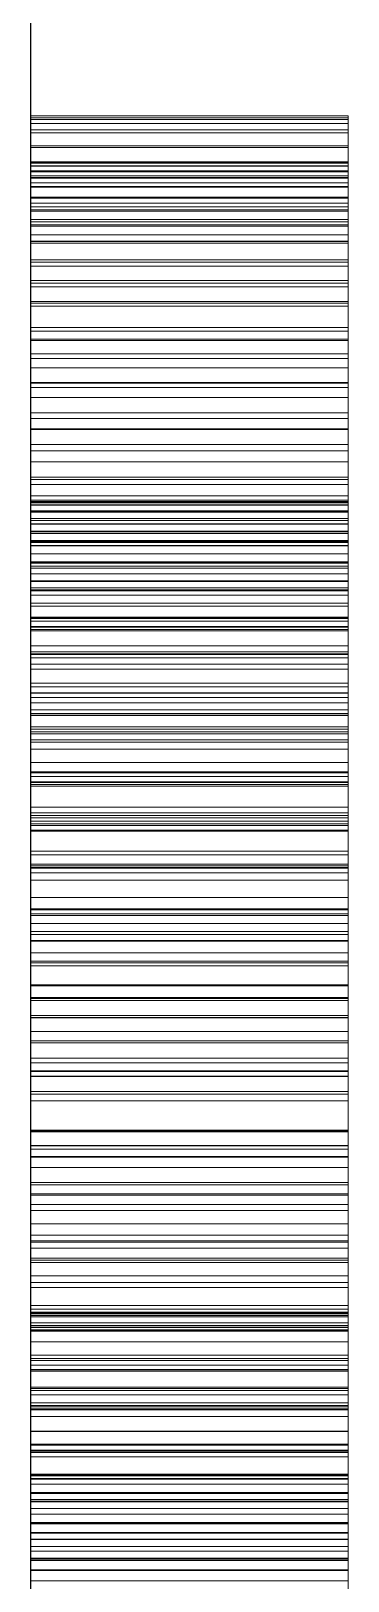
# Model space of a CAD drawing. Header units: millimetres. Extents: x 40 to 1360, y 134 to 546.
# Drawn here: x 107.85 to 108.05, y 355.176 to 356.154 of the extents above; entities that cross this region are included whole.
import ezdxf

# ---------------------------------------------------------------- set-up
doc = ezdxf.new("R2010")
doc.units = ezdxf.units.MM
doc.linetypes.add('WP_HIDDEN', pattern=[2.3, 1.5, -0.8])
doc.layers.add('HIDDEN', color=7, linetype='WP_HIDDEN', lineweight=13)
doc.layers.add('VISIBLE', color=7, linetype='CONTINUOUS', lineweight=25)

msp = doc.modelspace()

# ---------------------------------------------------------------- linework, layer by layer
at = {"layer": 'HIDDEN', "ltscale": 2}
for p, q in [((107.85, 356.1), (107.85, 356.09883)), ((107.85, 356.0978), (107.85, 356.1)), ((107.85, 356.1), (108.05, 356.1)), ((107.85, 356.09883), (107.85, 356.09532)), ((107.85, 356.09883), (108.05, 356.09883)), ((107.85, 356.09121), (107.85, 356.0978)), ((107.85, 356.0978), (108.05, 356.0978)), ((107.85, 356.09532), (107.85, 356.08947)), ((107.85, 356.09532), (108.05, 356.09532)), ((108.05, 356.1), (108.05, 356.09883)), ((108.05, 356.0978), (108.05, 356.1)), ((108.05, 356.09883), (108.05, 356.09532)), ((108.05, 356.09121), (108.05, 356.0978)), ((108.05, 356.09532), (108.05, 356.08947)), ((107.85, 356.08022), (107.85, 356.09121)), ((107.85, 356.09121), (108.05, 356.09121)), ((107.85, 356.08947), (107.85, 356.08128)), ((107.85, 356.08947), (108.05, 356.08947)), ((108.05, 356.08022), (108.05, 356.09121)), ((108.05, 356.08947), (108.05, 356.08128)), ((107.85, 356.08128), (107.85, 356.07075)), ((107.85, 356.08128), (108.05, 356.08128)), ((107.85, 356.06483), (107.85, 356.08022)), ((107.85, 356.08022), (108.05, 356.08022)), ((108.05, 356.08128), (108.05, 356.07075)), ((108.05, 356.06483), (108.05, 356.08022)), ((107.85, 356.071), (107.85, 356.07038)), ((107.85, 356.07036), (107.85, 356.071)), ((107.85, 356.071), (108.05, 356.071)), ((107.85, 356.07075), (107.85, 356.05789)), ((107.85, 356.07075), (108.05, 356.07075)), ((107.85, 356.07038), (107.85, 356.06853)), ((107.85, 356.07038), (108.05, 356.07038)), ((107.85, 356.06847), (107.85, 356.07036)), ((107.85, 356.07036), (108.05, 356.07036)), ((107.85, 356.06853), (107.85, 356.06544)), ((107.85, 356.06853), (108.05, 356.06853)), ((107.85, 356.06531), (107.85, 356.06847)), ((107.85, 356.06847), (108.05, 356.06847)), ((107.85, 356.06544), (107.85, 356.06112)), ((107.85, 356.06544), (108.05, 356.06544)), ((107.85, 356.06089), (107.85, 356.06531)), ((107.85, 356.06531), (108.05, 356.06531)), ((107.85, 356.04505), (107.85, 356.06483)), ((107.85, 356.06483), (108.05, 356.06483)), ((108.05, 356.071), (108.05, 356.07038)), ((108.05, 356.07036), (108.05, 356.071)), ((108.05, 356.07075), (108.05, 356.05789)), ((108.05, 356.07038), (108.05, 356.06853)), ((108.05, 356.06847), (108.05, 356.07036)), ((108.05, 356.06853), (108.05, 356.06544)), ((108.05, 356.06531), (108.05, 356.06847)), ((108.05, 356.06544), (108.05, 356.06112)), ((108.05, 356.06089), (108.05, 356.06531)), ((108.05, 356.04505), (108.05, 356.06483)), ((107.85, 356.06229), (107.85, 355.8114)), ((107.85, 356.06229), (107.85, 354.8354)), ((107.85, 354.83395), (107.85, 356.06229)), ((107.85, 356.06229), (108.05, 356.06229)), ((107.85, 356.06112), (107.85, 356.05556)), ((107.85, 356.06112), (108.05, 356.06112)), ((107.85, 356.0552), (107.85, 356.06089)), ((107.85, 356.06089), (108.05, 356.06089)), ((107.85, 356.05789), (107.85, 356.04268)), ((107.85, 356.05789), (108.05, 356.05789)), ((107.85, 356.05556), (107.85, 356.04877)), ((107.85, 356.05556), (108.05, 356.05556)), ((107.85, 356.04826), (107.85, 356.0552)), ((107.85, 356.0552), (108.05, 356.0552)), ((108.05, 356.06229), (108.05, 355.8114)), ((108.05, 356.06229), (108.05, 354.8354)), ((108.05, 354.83395), (108.05, 356.06229)), ((108.05, 356.06112), (108.05, 356.05556)), ((108.05, 356.0552), (108.05, 356.06089)), ((108.05, 356.05789), (108.05, 356.04268)), ((108.05, 356.05556), (108.05, 356.04877)), ((108.05, 356.04826), (108.05, 356.0552)), ((107.85, 356.04877), (107.85, 356.04074)), ((107.85, 356.04877), (108.05, 356.04877)), ((107.85, 356.04004), (107.85, 356.04826)), ((107.85, 356.04826), (108.05, 356.04826)), ((107.85, 356.02087), (107.85, 356.04505)), ((107.85, 356.04505), (108.05, 356.04505)), ((108.05, 356.04877), (108.05, 356.04074)), ((108.05, 356.04004), (108.05, 356.04826)), ((108.05, 356.02087), (108.05, 356.04505)), ((107.85, 356.04268), (107.85, 356.02513)), ((107.85, 356.04268), (108.05, 356.04268)), ((107.85, 356.04074), (107.85, 356.03148)), ((107.85, 356.04074), (108.05, 356.04074)), ((107.85, 356.03057), (107.85, 356.04004)), ((107.85, 356.04004), (108.05, 356.04004)), ((107.85, 356.03474), (107.85, 355.78385)), ((107.85, 355.83171), (107.85, 356.03474)), ((107.85, 356.03474), (108.05, 356.03474)), ((108.05, 356.04268), (108.05, 356.02513)), ((108.05, 356.04074), (108.05, 356.03148)), ((108.05, 356.03057), (108.05, 356.04004)), ((108.05, 356.03474), (108.05, 355.78385)), ((108.05, 355.83171), (108.05, 356.03474)), ((107.85, 356.03329), (107.85, 354.94127)), ((107.85, 355.78385), (107.85, 356.03329)), ((107.85, 356.03329), (108.05, 356.03329)), ((107.85, 356.03148), (107.85, 356.02098)), ((107.85, 356.03148), (108.05, 356.03148)), ((107.85, 356.01983), (107.85, 356.03057)), ((107.85, 356.03057), (108.05, 356.03057)), ((107.85, 356.02513), (107.85, 356.00524)), ((107.85, 356.02513), (108.05, 356.02513)), ((108.05, 355.78385), (108.05, 356.03329)), ((108.05, 356.03329), (108.05, 354.94127)), ((108.05, 356.03148), (108.05, 356.02098)), ((108.05, 356.01983), (108.05, 356.03057)), ((108.05, 356.02513), (108.05, 356.00524)), ((107.85, 356.02098), (107.85, 356.00925)), ((107.85, 356.02098), (108.05, 356.02098)), ((107.85, 355.9923), (107.85, 356.02087)), ((107.85, 356.02087), (108.05, 356.02087)), ((107.85, 356.00783), (107.85, 356.01983)), ((107.85, 356.01983), (108.05, 356.01983)), ((108.05, 356.02098), (108.05, 356.00925)), ((108.05, 355.9923), (108.05, 356.02087)), ((108.05, 356.00783), (108.05, 356.01983)), ((107.85, 356.00925), (107.85, 355.99628)), ((107.85, 356.00925), (108.05, 356.00925)), ((107.85, 355.99457), (107.85, 356.00783)), ((107.85, 356.00783), (108.05, 356.00783)), ((107.85, 356.00524), (107.85, 355.98302)), ((107.85, 356.00524), (108.05, 356.00524)), ((108.05, 356.00925), (108.05, 355.99628)), ((108.05, 355.99457), (108.05, 356.00783)), ((108.05, 356.00524), (108.05, 355.98302)), ((107.85, 355.99628), (107.85, 355.98208)), ((107.85, 355.99628), (108.05, 355.99628)), ((107.85, 355.98004), (107.85, 355.99457)), ((107.85, 355.99457), (108.05, 355.99457)), ((108.05, 355.99628), (108.05, 355.98208)), ((108.05, 355.98004), (108.05, 355.99457)), ((107.85, 355.95933), (107.85, 355.9923)), ((107.85, 355.9923), (108.05, 355.9923)), ((108.05, 355.95933), (108.05, 355.9923)), ((107.85, 355.98302), (107.85, 355.95845)), ((107.85, 355.98302), (108.05, 355.98302)), ((107.85, 355.98208), (107.85, 355.96664)), ((107.85, 355.98208), (108.05, 355.98208)), ((107.85, 355.96425), (107.85, 355.98004)), ((107.85, 355.98004), (108.05, 355.98004)), ((108.05, 355.98302), (108.05, 355.95845)), ((108.05, 355.98208), (108.05, 355.96664)), ((108.05, 355.96425), (108.05, 355.98004)), ((107.85, 355.96664), (107.85, 355.94997)), ((107.85, 355.96664), (108.05, 355.96664)), ((108.05, 355.96664), (108.05, 355.94997)), ((107.85, 355.94719), (107.85, 355.96425)), ((107.85, 355.96425), (108.05, 355.96425)), ((107.85, 355.94131), (107.85, 355.95933)), ((107.85, 355.95933), (108.05, 355.95933)), ((107.85, 355.95845), (107.85, 355.93155)), ((107.85, 355.95845), (108.05, 355.95845)), ((108.05, 355.94719), (108.05, 355.96425)), ((108.05, 355.94131), (108.05, 355.95933)), ((108.05, 355.95845), (108.05, 355.93155)), ((107.85, 355.94997), (107.85, 355.93206)), ((107.85, 355.94997), (108.05, 355.94997)), ((107.85, 355.92888), (107.85, 355.94719)), ((107.85, 355.94719), (108.05, 355.94719)), ((108.05, 355.94997), (108.05, 355.93206)), ((108.05, 355.92888), (108.05, 355.94719)), ((107.85, 355.92243), (107.85, 355.94131)), ((107.85, 355.94131), (108.05, 355.94131)), ((108.05, 355.92243), (108.05, 355.94131)), ((107.85, 355.93206), (107.85, 355.91292)), ((107.85, 355.93206), (108.05, 355.93206)), ((107.85, 355.93155), (107.85, 355.9023)), ((107.85, 355.93155), (108.05, 355.93155)), ((107.85, 355.90929), (107.85, 355.92888)), ((107.85, 355.92888), (108.05, 355.92888)), ((108.05, 355.93206), (108.05, 355.91292)), ((108.05, 355.93155), (108.05, 355.9023)), ((108.05, 355.90929), (108.05, 355.92888)), ((107.85, 355.90268), (107.85, 355.92243)), ((107.85, 355.92243), (108.05, 355.92243)), ((108.05, 355.90268), (108.05, 355.92243)), ((107.85, 355.91292), (107.85, 355.89287)), ((107.85, 355.91292), (108.05, 355.91292)), ((107.85, 355.88881), (107.85, 355.90929)), ((107.85, 355.90929), (108.05, 355.90929)), ((108.05, 355.91292), (108.05, 355.89287)), ((108.05, 355.88881), (108.05, 355.90929)), ((107.85, 355.88206), (107.85, 355.90268)), ((107.85, 355.90268), (108.05, 355.90268)), ((107.85, 355.9023), (107.85, 355.87072)), ((107.85, 355.9023), (108.05, 355.9023)), ((108.05, 355.88206), (108.05, 355.90268)), ((108.05, 355.9023), (108.05, 355.87072)), ((107.85, 355.89287), (107.85, 355.87225)), ((107.85, 355.89287), (108.05, 355.89287)), ((107.85, 355.86777), (107.85, 355.88881)), ((107.85, 355.88881), (108.05, 355.88881)), ((108.05, 355.89287), (108.05, 355.87225)), ((108.05, 355.86777), (108.05, 355.88881)), ((107.85, 355.86057), (107.85, 355.88206)), ((107.85, 355.88206), (108.05, 355.88206)), ((108.05, 355.86057), (108.05, 355.88206)), ((107.85, 355.87225), (107.85, 355.85104)), ((107.85, 355.87225), (108.05, 355.87225)), ((107.85, 355.87072), (107.85, 355.83679)), ((107.85, 355.87072), (108.05, 355.87072)), ((107.85, 355.84618), (107.85, 355.86777)), ((107.85, 355.86777), (108.05, 355.86777)), ((108.05, 355.87225), (108.05, 355.85104)), ((108.05, 355.87072), (108.05, 355.83679)), ((108.05, 355.84618), (108.05, 355.86777)), ((107.85, 355.83822), (107.85, 355.86057)), ((107.85, 355.86057), (108.05, 355.86057)), ((107.85, 355.85701), (107.85, 355.85781)), ((107.85, 355.85781), (108.05, 355.85781)), ((107.85, 355.85781), (107.85, 355.85615)), ((108.05, 355.83822), (108.05, 355.86057)), ((108.05, 355.85701), (108.05, 355.85781)), ((108.05, 355.85781), (108.05, 355.85615)), ((107.85, 355.85461), (107.85, 355.85701)), ((107.85, 355.85701), (108.05, 355.85701)), ((107.85, 355.85487), (107.85, 355.85636)), ((107.85, 355.85636), (108.05, 355.85636)), ((107.85, 355.85636), (107.85, 355.85483)), ((107.85, 355.85615), (108.05, 355.85615)), ((107.85, 355.85615), (107.85, 355.85115)), ((107.85, 355.85038), (107.85, 355.85487)), ((107.85, 355.85487), (108.05, 355.85487)), ((107.85, 355.85483), (108.05, 355.85483)), ((107.85, 355.85483), (107.85, 355.85024)), ((107.85, 355.8506), (107.85, 355.85461)), ((107.85, 355.85461), (108.05, 355.85461)), ((107.85, 355.85115), (108.05, 355.85115)), ((107.85, 355.85115), (107.85, 355.84282)), ((107.85, 355.85104), (107.85, 355.82926)), ((107.85, 355.85104), (108.05, 355.85104)), ((107.85, 355.84499), (107.85, 355.8506)), ((107.85, 355.8506), (108.05, 355.8506)), ((107.85, 355.8429), (107.85, 355.85038)), ((107.85, 355.85038), (108.05, 355.85038)), ((107.85, 355.85024), (108.05, 355.85024)), ((107.85, 355.85024), (107.85, 355.8426)), ((108.05, 355.85461), (108.05, 355.85701)), ((108.05, 355.85487), (108.05, 355.85636)), ((108.05, 355.85636), (108.05, 355.85483)), ((108.05, 355.85615), (108.05, 355.85115)), ((108.05, 355.85038), (108.05, 355.85487)), ((108.05, 355.85483), (108.05, 355.85024)), ((108.05, 355.8506), (108.05, 355.85461)), ((108.05, 355.85115), (108.05, 355.84282)), ((108.05, 355.85104), (108.05, 355.82926)), ((108.05, 355.84499), (108.05, 355.8506)), ((108.05, 355.8429), (108.05, 355.85038)), ((108.05, 355.85024), (108.05, 355.8426)), ((107.85, 355.82405), (107.85, 355.84618)), ((107.85, 355.84618), (108.05, 355.84618)), ((107.85, 355.83777), (107.85, 355.84499)), ((107.85, 355.84499), (108.05, 355.84499)), ((107.85, 355.83243), (107.85, 355.8429)), ((107.85, 355.8429), (108.05, 355.8429)), ((107.85, 355.84282), (108.05, 355.84282)), ((107.85, 355.84282), (107.85, 355.83116)), ((107.85, 355.8426), (108.05, 355.8426)), ((107.85, 355.8426), (107.85, 355.83189)), ((107.85, 355.815), (107.85, 355.83822)), ((107.85, 355.83822), (108.05, 355.83822)), ((108.05, 355.82405), (108.05, 355.84618)), ((108.05, 355.83777), (108.05, 355.84499)), ((108.05, 355.83243), (108.05, 355.8429)), ((108.05, 355.84282), (108.05, 355.83116)), ((108.05, 355.8426), (108.05, 355.83189)), ((108.05, 355.815), (108.05, 355.83822)), ((107.85, 355.82895), (107.85, 355.83777)), ((107.85, 355.83777), (108.05, 355.83777)), ((107.85, 355.83679), (107.85, 355.80053)), ((107.85, 355.83679), (108.05, 355.83679)), ((107.85, 355.81897), (107.85, 355.83243)), ((107.85, 355.83243), (108.05, 355.83243)), ((107.85, 355.83189), (108.05, 355.83189)), ((107.85, 355.83189), (107.85, 355.81812)), ((107.85, 355.77547), (107.85, 355.83171)), ((107.85, 355.83171), (108.05, 355.83171)), ((107.85, 355.83116), (108.05, 355.83116)), ((107.85, 355.83116), (107.85, 355.81617)), ((107.85, 355.82926), (107.85, 355.8069)), ((107.85, 355.82926), (108.05, 355.82926)), ((107.85, 355.81853), (107.85, 355.82895)), ((107.85, 355.82895), (108.05, 355.82895)), ((108.05, 355.82895), (108.05, 355.83777)), ((108.05, 355.83679), (108.05, 355.80053)), ((108.05, 355.81897), (108.05, 355.83243)), ((108.05, 355.83189), (108.05, 355.81812)), ((108.05, 355.77547), (108.05, 355.83171)), ((108.05, 355.83116), (108.05, 355.81617)), ((108.05, 355.82926), (108.05, 355.8069)), ((108.05, 355.81853), (108.05, 355.82895)), ((107.85, 355.80136), (107.85, 355.82405)), ((107.85, 355.82405), (108.05, 355.82405)), ((107.85, 355.80252), (107.85, 355.81897)), ((107.85, 355.81897), (108.05, 355.81897)), ((108.05, 355.80136), (108.05, 355.82405)), ((108.05, 355.80252), (108.05, 355.81897)), ((107.85, 355.80651), (107.85, 355.81853)), ((107.85, 355.81853), (108.05, 355.81853)), ((107.85, 355.81812), (108.05, 355.81812)), ((107.85, 355.81812), (107.85, 355.8013)), ((107.85, 355.81617), (108.05, 355.81617)), ((107.85, 355.81617), (107.85, 355.79785)), ((107.85, 355.79092), (107.85, 355.815)), ((107.85, 355.815), (108.05, 355.815)), ((107.85, 355.8114), (107.85, 353.93626)), ((107.85, 355.8114), (108.05, 355.8114)), ((108.05, 355.80651), (108.05, 355.81853)), ((108.05, 355.81812), (108.05, 355.8013)), ((108.05, 355.81617), (108.05, 355.79785)), ((108.05, 355.79092), (108.05, 355.815)), ((108.05, 355.8114), (108.05, 353.93626)), ((107.85, 355.8069), (107.85, 355.78396)), ((107.85, 355.8069), (108.05, 355.8069)), ((107.85, 355.79288), (107.85, 355.80651)), ((107.85, 355.80651), (108.05, 355.80651)), ((107.85, 355.78308), (107.85, 355.80252)), ((107.85, 355.80252), (108.05, 355.80252)), ((107.85, 355.77813), (107.85, 355.80136)), ((107.85, 355.80136), (108.05, 355.80136)), ((107.85, 355.8013), (108.05, 355.8013)), ((107.85, 355.8013), (107.85, 355.78141)), ((107.85, 355.80053), (107.85, 355.7622)), ((107.85, 355.80053), (108.05, 355.80053)), ((108.05, 355.8069), (108.05, 355.78396)), ((108.05, 355.79288), (108.05, 355.80651)), ((108.05, 355.78308), (108.05, 355.80252)), ((108.05, 355.77813), (108.05, 355.80136)), ((108.05, 355.8013), (108.05, 355.78141)), ((108.05, 355.80053), (108.05, 355.7622)), ((107.85, 355.79785), (108.05, 355.79785)), ((107.85, 355.79785), (107.85, 355.7762)), ((107.85, 355.77765), (107.85, 355.79288)), ((107.85, 355.79288), (108.05, 355.79288)), ((107.85, 355.76597), (107.85, 355.79092)), ((107.85, 355.79092), (108.05, 355.79092)), ((108.05, 355.79785), (108.05, 355.7762)), ((108.05, 355.77765), (108.05, 355.79288)), ((108.05, 355.76597), (108.05, 355.79092)), ((107.85, 355.78396), (107.85, 355.76045)), ((107.85, 355.78396), (108.05, 355.78396)), ((107.85, 355.21246), (107.85, 355.78385)), ((107.85, 355.78385), (107.85, 355.72567)), ((107.85, 355.78385), (108.05, 355.78385)), ((107.85, 355.76065), (107.85, 355.78308)), ((107.85, 355.78308), (108.05, 355.78308)), ((107.85, 355.78141), (108.05, 355.78141)), ((107.85, 355.78141), (107.85, 355.75847)), ((108.05, 355.78396), (108.05, 355.76045)), ((108.05, 355.21246), (108.05, 355.78385)), ((108.05, 355.78385), (108.05, 355.72567)), ((108.05, 355.76065), (108.05, 355.78308)), ((108.05, 355.78141), (108.05, 355.75847)), ((107.85, 355.75434), (107.85, 355.77813)), ((107.85, 355.77813), (108.05, 355.77813)), ((107.85, 355.76082), (107.85, 355.77765)), ((107.85, 355.77765), (108.05, 355.77765)), ((107.85, 355.7762), (108.05, 355.7762)), ((107.85, 355.7762), (107.85, 355.75122)), ((107.85, 355.71478), (107.85, 355.77547)), ((107.85, 355.77547), (108.05, 355.77547)), ((108.05, 355.75434), (108.05, 355.77813)), ((108.05, 355.76082), (108.05, 355.77765)), ((108.05, 355.7762), (108.05, 355.75122)), ((108.05, 355.71478), (108.05, 355.77547)), ((107.85, 355.74015), (107.85, 355.76597)), ((107.85, 355.76597), (108.05, 355.76597)), ((107.85, 355.7622), (107.85, 355.72207)), ((107.85, 355.7622), (108.05, 355.7622)), ((107.85, 355.74238), (107.85, 355.76082)), ((107.85, 355.76082), (108.05, 355.76082)), ((107.85, 355.73613), (107.85, 355.76065)), ((107.85, 355.76065), (108.05, 355.76065)), ((107.85, 355.76045), (107.85, 355.73635)), ((107.85, 355.76045), (108.05, 355.76045)), ((108.05, 355.74015), (108.05, 355.76597)), ((108.05, 355.7622), (108.05, 355.72207)), ((108.05, 355.74238), (108.05, 355.76082)), ((108.05, 355.73613), (108.05, 355.76065)), ((108.05, 355.76045), (108.05, 355.73635)), ((107.85, 355.75847), (108.05, 355.75847)), ((107.85, 355.75847), (107.85, 355.73328)), ((107.85, 355.73001), (107.85, 355.75434)), ((107.85, 355.75434), (108.05, 355.75434)), ((107.85, 355.75122), (108.05, 355.75122)), ((107.85, 355.75122), (107.85, 355.72321)), ((108.05, 355.75847), (108.05, 355.73328)), ((108.05, 355.73001), (108.05, 355.75434)), ((108.05, 355.75122), (108.05, 355.72321)), ((107.85, 355.72234), (107.85, 355.74238)), ((107.85, 355.74238), (108.05, 355.74238)), ((108.05, 355.72234), (108.05, 355.74238)), ((107.85, 355.71347), (107.85, 355.74015)), ((107.85, 355.74015), (108.05, 355.74015)), ((107.85, 355.73635), (107.85, 355.71168)), ((107.85, 355.73635), (108.05, 355.73635)), ((107.85, 355.71043), (107.85, 355.73613)), ((107.85, 355.73613), (108.05, 355.73613)), ((107.85, 355.73328), (108.05, 355.73328)), ((107.85, 355.73328), (107.85, 355.70667)), ((108.05, 355.71347), (108.05, 355.74015)), ((108.05, 355.73635), (108.05, 355.71168)), ((108.05, 355.71043), (108.05, 355.73613)), ((108.05, 355.73328), (108.05, 355.70667)), ((107.85, 355.70513), (107.85, 355.73001)), ((107.85, 355.73001), (108.05, 355.73001)), ((107.85, 355.72567), (107.85, 355.66425)), ((107.85, 355.72567), (108.05, 355.72567)), ((107.85, 355.72321), (108.05, 355.72321)), ((107.85, 355.72321), (107.85, 355.69249)), ((107.85, 355.7007), (107.85, 355.72234)), ((107.85, 355.72234), (108.05, 355.72234)), ((107.85, 355.72207), (107.85, 355.68014)), ((107.85, 355.72207), (108.05, 355.72207)), ((108.05, 355.70513), (108.05, 355.73001)), ((108.05, 355.72567), (108.05, 355.66425)), ((108.05, 355.72321), (108.05, 355.69249)), ((108.05, 355.7007), (108.05, 355.72234)), ((108.05, 355.72207), (108.05, 355.68014)), ((107.85, 355.64966), (107.85, 355.71478)), ((107.85, 355.71478), (108.05, 355.71478)), ((107.85, 355.68591), (107.85, 355.71347)), ((107.85, 355.71347), (108.05, 355.71347)), ((107.85, 355.71168), (107.85, 355.68643)), ((107.85, 355.71168), (108.05, 355.71168)), ((108.05, 355.64966), (108.05, 355.71478)), ((108.05, 355.68591), (108.05, 355.71347)), ((108.05, 355.71168), (108.05, 355.68643)), ((107.85, 355.68356), (107.85, 355.71043)), ((107.85, 355.71043), (108.05, 355.71043)), ((107.85, 355.70667), (108.05, 355.70667)), ((107.85, 355.70667), (107.85, 355.67863)), ((107.85, 355.67969), (107.85, 355.70513)), ((107.85, 355.70513), (108.05, 355.70513)), ((108.05, 355.68356), (108.05, 355.71043)), ((108.05, 355.70667), (108.05, 355.67863)), ((108.05, 355.67969), (108.05, 355.70513)), ((107.85, 355.67745), (107.85, 355.7007)), ((107.85, 355.7007), (108.05, 355.7007)), ((107.85, 355.69249), (108.05, 355.69249)), ((107.85, 355.69249), (107.85, 355.65904)), ((108.05, 355.67745), (108.05, 355.7007)), ((108.05, 355.69249), (108.05, 355.65904)), ((107.85, 355.68643), (107.85, 355.66061)), ((107.85, 355.68643), (108.05, 355.68643)), ((107.85, 355.6575), (107.85, 355.68591)), ((107.85, 355.68591), (108.05, 355.68591)), ((107.85, 355.6555), (107.85, 355.68356)), ((107.85, 355.68356), (108.05, 355.68356)), ((108.05, 355.68643), (108.05, 355.66061)), ((108.05, 355.6575), (108.05, 355.68591)), ((108.05, 355.6555), (108.05, 355.68356)), ((107.85, 355.68014), (107.85, 355.63642)), ((107.85, 355.68014), (108.05, 355.68014)), ((107.85, 355.65371), (107.85, 355.67969)), ((107.85, 355.67969), (108.05, 355.67969)), ((107.85, 355.67863), (108.05, 355.67863)), ((107.85, 355.67863), (107.85, 355.64916)), ((107.85, 355.6526), (107.85, 355.67745)), ((107.85, 355.67745), (108.05, 355.67745)), ((108.05, 355.68014), (108.05, 355.63642)), ((108.05, 355.65371), (108.05, 355.67969)), ((108.05, 355.67863), (108.05, 355.64916)), ((108.05, 355.6526), (108.05, 355.67745)), ((107.85, 355.66425), (107.85, 355.59959)), ((107.85, 355.66425), (108.05, 355.66425)), ((108.05, 355.66425), (108.05, 355.59959)), ((107.85, 355.66061), (107.85, 355.6342)), ((107.85, 355.66061), (108.05, 355.66061)), ((107.85, 355.65904), (108.05, 355.65904)), ((107.85, 355.65904), (107.85, 355.62287)), ((107.85, 355.62821), (107.85, 355.6575)), ((107.85, 355.6575), (108.05, 355.6575)), ((107.85, 355.62627), (107.85, 355.6555)), ((107.85, 355.6555), (108.05, 355.6555)), ((107.85, 355.62718), (107.85, 355.65371)), ((107.85, 355.65371), (108.05, 355.65371)), ((107.85, 355.62588), (107.85, 355.6526)), ((107.85, 355.6526), (108.05, 355.6526)), ((108.05, 355.66061), (108.05, 355.6342)), ((108.05, 355.65904), (108.05, 355.62287)), ((108.05, 355.62821), (108.05, 355.6575)), ((108.05, 355.62627), (108.05, 355.6555)), ((108.05, 355.62718), (108.05, 355.65371)), ((108.05, 355.62588), (108.05, 355.6526)), ((107.85, 355.58009), (107.85, 355.64966)), ((107.85, 355.64966), (108.05, 355.64966)), ((107.85, 355.64916), (108.05, 355.64916)), ((107.85, 355.64916), (107.85, 355.61826)), ((108.05, 355.58009), (108.05, 355.64966)), ((108.05, 355.64916), (108.05, 355.61826)), ((107.85, 355.63642), (107.85, 355.59091)), ((107.85, 355.63642), (108.05, 355.63642)), ((107.85, 355.6342), (107.85, 355.60722)), ((107.85, 355.6342), (108.05, 355.6342)), ((108.05, 355.63642), (108.05, 355.59091)), ((108.05, 355.6342), (108.05, 355.60722)), ((107.85, 355.56704), (107.85, 355.62821)), ((107.85, 355.62821), (108.05, 355.62821)), ((107.85, 355.6001), (107.85, 355.62718)), ((107.85, 355.62718), (108.05, 355.62718)), ((107.85, 355.59586), (107.85, 355.62627)), ((107.85, 355.62627), (108.05, 355.62627)), ((107.85, 355.59701), (107.85, 355.62588)), ((107.85, 355.62588), (108.05, 355.62588)), ((108.05, 355.56704), (108.05, 355.62821)), ((108.05, 355.6001), (108.05, 355.62718)), ((108.05, 355.59586), (108.05, 355.62627)), ((108.05, 355.59701), (108.05, 355.62588)), ((107.85, 355.62287), (108.05, 355.62287)), ((107.85, 355.62287), (107.85, 355.58399)), ((107.85, 355.61826), (108.05, 355.61826)), ((107.85, 355.61826), (107.85, 355.58594)), ((108.05, 355.62287), (108.05, 355.58399)), ((108.05, 355.61826), (108.05, 355.58594)), ((107.85, 355.60722), (107.85, 355.57966)), ((107.85, 355.60722), (108.05, 355.60722)), ((108.05, 355.60722), (108.05, 355.57966)), ((107.85, 355.57247), (107.85, 355.6001)), ((107.85, 355.6001), (108.05, 355.6001)), ((107.85, 355.59959), (107.85, 355.53169)), ((107.85, 355.59959), (108.05, 355.59959)), ((107.85, 355.56599), (107.85, 355.59701)), ((107.85, 355.59701), (108.05, 355.59701)), ((107.85, 355.56428), (107.85, 355.59586)), ((107.85, 355.59586), (108.05, 355.59586)), ((108.05, 355.57247), (108.05, 355.6001)), ((108.05, 355.59959), (108.05, 355.53169)), ((108.05, 355.56599), (108.05, 355.59701)), ((108.05, 355.56428), (108.05, 355.59586)), ((107.85, 355.59091), (107.85, 355.5436)), ((107.85, 355.59091), (108.05, 355.59091)), ((107.85, 355.58594), (108.05, 355.58594)), ((107.85, 355.58594), (107.85, 355.55219)), ((108.05, 355.59091), (108.05, 355.5436)), ((108.05, 355.58594), (108.05, 355.55219)), ((107.85, 355.58399), (108.05, 355.58399)), ((107.85, 355.58399), (107.85, 355.54239)), ((107.85, 355.50609), (107.85, 355.58009)), ((107.85, 355.58009), (108.05, 355.58009)), ((107.85, 355.57966), (107.85, 355.55152)), ((107.85, 355.57966), (108.05, 355.57966)), ((108.05, 355.58399), (108.05, 355.54239)), ((108.05, 355.50609), (108.05, 355.58009)), ((108.05, 355.57966), (108.05, 355.55152)), ((107.85, 355.54429), (107.85, 355.57247)), ((107.85, 355.57247), (108.05, 355.57247)), ((107.85, 355.50308), (107.85, 355.56704)), ((107.85, 355.56704), (108.05, 355.56704)), ((107.85, 355.53282), (107.85, 355.56599)), ((107.85, 355.56599), (108.05, 355.56599)), ((108.05, 355.54429), (108.05, 355.57247)), ((108.05, 355.50308), (108.05, 355.56704)), ((108.05, 355.53282), (108.05, 355.56599)), ((107.85, 355.53151), (107.85, 355.56428)), ((107.85, 355.56428), (108.05, 355.56428)), ((108.05, 355.53151), (108.05, 355.56428)), ((107.85, 355.55219), (108.05, 355.55219)), ((107.85, 355.55219), (107.85, 355.51701)), ((107.85, 355.55152), (107.85, 355.52281)), ((107.85, 355.55152), (108.05, 355.55152)), ((108.05, 355.55219), (108.05, 355.51701)), ((108.05, 355.55152), (108.05, 355.52281)), ((107.85, 355.51556), (107.85, 355.54429)), ((107.85, 355.54429), (108.05, 355.54429)), ((107.85, 355.5436), (107.85, 355.49449)), ((107.85, 355.5436), (108.05, 355.5436)), ((107.85, 355.54239), (108.05, 355.54239)), ((107.85, 355.54239), (107.85, 355.49806)), ((108.05, 355.51556), (108.05, 355.54429)), ((108.05, 355.5436), (108.05, 355.49449)), ((108.05, 355.54239), (108.05, 355.49806)), ((107.85, 355.49751), (107.85, 355.53282)), ((107.85, 355.53282), (108.05, 355.53282)), ((107.85, 355.53169), (107.85, 355.46055)), ((107.85, 355.53169), (108.05, 355.53169)), ((107.85, 355.49466), (107.85, 355.53151)), ((107.85, 355.53151), (108.05, 355.53151)), ((108.05, 355.49751), (108.05, 355.53282)), ((108.05, 355.53169), (108.05, 355.46055)), ((108.05, 355.49466), (108.05, 355.53151)), ((107.85, 355.52281), (107.85, 355.48506)), ((107.85, 355.52281), (108.05, 355.52281)), ((107.85, 355.51701), (108.05, 355.51701)), ((107.85, 355.51701), (107.85, 355.48323)), ((108.05, 355.52281), (108.05, 355.48506)), ((108.05, 355.51701), (108.05, 355.48323)), ((107.85, 355.47918), (107.85, 355.51556)), ((107.85, 355.51556), (108.05, 355.51556)), ((107.85, 355.42764), (107.85, 355.50609)), ((107.85, 355.50609), (108.05, 355.50609)), ((108.05, 355.47918), (108.05, 355.51556)), ((108.05, 355.42764), (108.05, 355.50609)), ((107.85, 355.43702), (107.85, 355.50308)), ((107.85, 355.50308), (108.05, 355.50308)), ((107.85, 355.49806), (108.05, 355.49806)), ((107.85, 355.49806), (107.85, 355.45102)), ((107.85, 355.46005), (107.85, 355.49751)), ((107.85, 355.49751), (108.05, 355.49751)), ((108.05, 355.43702), (108.05, 355.50308)), ((108.05, 355.49806), (108.05, 355.45102)), ((108.05, 355.46005), (108.05, 355.49751)), ((107.85, 355.45954), (107.85, 355.49466)), ((107.85, 355.49466), (108.05, 355.49466)), ((107.85, 355.49449), (107.85, 355.44359)), ((107.85, 355.49449), (108.05, 355.49449)), ((108.05, 355.45954), (108.05, 355.49466)), ((108.05, 355.49449), (108.05, 355.44359)), ((107.85, 355.48506), (107.85, 355.44867)), ((107.85, 355.48506), (108.05, 355.48506)), ((107.85, 355.48323), (108.05, 355.48323)), ((107.85, 355.48323), (107.85, 355.4508)), ((107.85, 355.444), (107.85, 355.47918)), ((107.85, 355.47918), (108.05, 355.47918)), ((108.05, 355.48506), (108.05, 355.44867)), ((108.05, 355.48323), (108.05, 355.4508)), ((108.05, 355.444), (108.05, 355.47918)), ((107.85, 355.46055), (107.85, 355.38617)), ((107.85, 355.46055), (108.05, 355.46055)), ((107.85, 355.42045), (107.85, 355.46005)), ((107.85, 355.46005), (108.05, 355.46005)), ((107.85, 355.42614), (107.85, 355.45954)), ((107.85, 355.45954), (108.05, 355.45954)), ((108.05, 355.46055), (108.05, 355.38617)), ((108.05, 355.42045), (108.05, 355.46005)), ((108.05, 355.42614), (108.05, 355.45954)), ((107.85, 355.45102), (108.05, 355.45102)), ((107.85, 355.45102), (107.85, 355.40159)), ((107.85, 355.4508), (108.05, 355.4508)), ((107.85, 355.4508), (107.85, 355.41969)), ((107.85, 355.44867), (107.85, 355.41363)), ((107.85, 355.44867), (108.05, 355.44867)), ((108.05, 355.45102), (108.05, 355.40159)), ((108.05, 355.4508), (108.05, 355.41969)), ((108.05, 355.44867), (108.05, 355.41363)), ((107.85, 355.41002), (107.85, 355.444)), ((107.85, 355.444), (108.05, 355.444)), ((107.85, 355.44359), (107.85, 355.39089)), ((107.85, 355.44359), (108.05, 355.44359)), ((108.05, 355.41002), (108.05, 355.444)), ((108.05, 355.44359), (108.05, 355.39089)), ((107.85, 355.36885), (107.85, 355.43702)), ((107.85, 355.43702), (108.05, 355.43702)), ((108.05, 355.36885), (108.05, 355.43702)), ((107.85, 355.34475), (107.85, 355.42764)), ((107.85, 355.42764), (108.05, 355.42764)), ((107.85, 355.39446), (107.85, 355.42614)), ((107.85, 355.42614), (108.05, 355.42614)), ((107.85, 355.37869), (107.85, 355.42045)), ((107.85, 355.42045), (108.05, 355.42045)), ((107.85, 355.41969), (108.05, 355.41969)), ((107.85, 355.41969), (107.85, 355.38993)), ((108.05, 355.34475), (108.05, 355.42764)), ((108.05, 355.39446), (108.05, 355.42614)), ((108.05, 355.37869), (108.05, 355.42045)), ((108.05, 355.41969), (108.05, 355.38993)), ((107.85, 355.41363), (107.85, 355.37996)), ((107.85, 355.41363), (108.05, 355.41363)), ((107.85, 355.37724), (107.85, 355.41002)), ((107.85, 355.41002), (108.05, 355.41002)), ((108.05, 355.41363), (108.05, 355.37996)), ((108.05, 355.37724), (108.05, 355.41002)), ((107.85, 355.40159), (108.05, 355.40159)), ((107.85, 355.40159), (107.85, 355.35009)), ((108.05, 355.40159), (108.05, 355.35009)), ((107.85, 355.36451), (107.85, 355.39446)), ((107.85, 355.39446), (108.05, 355.39446)), ((107.85, 355.39089), (107.85, 355.3364)), ((107.85, 355.39089), (108.05, 355.39089)), ((107.85, 355.38993), (108.05, 355.38993)), ((107.85, 355.38993), (107.85, 355.3615)), ((108.05, 355.36451), (108.05, 355.39446)), ((108.05, 355.39089), (108.05, 355.3364)), ((108.05, 355.38993), (108.05, 355.3615)), ((107.85, 355.38617), (107.85, 355.30855)), ((107.85, 355.38617), (108.05, 355.38617)), ((107.85, 355.37996), (107.85, 355.34765)), ((107.85, 355.37996), (108.05, 355.37996)), ((108.05, 355.38617), (108.05, 355.30855)), ((108.05, 355.37996), (108.05, 355.34765)), ((107.85, 355.33479), (107.85, 355.37869)), ((107.85, 355.37869), (108.05, 355.37869)), ((107.85, 355.34566), (107.85, 355.37724)), ((107.85, 355.37724), (108.05, 355.37724)), ((108.05, 355.33479), (108.05, 355.37869)), ((108.05, 355.34566), (108.05, 355.37724)), ((107.85, 355.29857), (107.85, 355.36885)), ((107.85, 355.36885), (108.05, 355.36885)), ((107.85, 355.33627), (107.85, 355.36451)), ((107.85, 355.36451), (108.05, 355.36451)), ((107.85, 355.3615), (108.05, 355.3615)), ((107.85, 355.3615), (107.85, 355.33441)), ((108.05, 355.29857), (108.05, 355.36885)), ((108.05, 355.33627), (108.05, 355.36451)), ((108.05, 355.3615), (108.05, 355.33441)), ((107.85, 355.35009), (108.05, 355.35009)), ((107.85, 355.35009), (107.85, 355.29654)), ((108.05, 355.35009), (108.05, 355.29654)), ((107.85, 355.34765), (107.85, 355.31669)), ((107.85, 355.34765), (108.05, 355.34765)), ((107.85, 355.34588), (107.85, 355.3438)), ((107.85, 355.34513), (107.85, 355.34588)), ((107.85, 355.34588), (108.05, 355.34588)), ((107.85, 355.31529), (107.85, 355.34566)), ((107.85, 355.34566), (108.05, 355.34566)), ((107.85, 355.34287), (107.85, 355.34513)), ((107.85, 355.34513), (108.05, 355.34513)), ((107.85, 355.25742), (107.85, 355.34475)), ((107.85, 355.34475), (108.05, 355.34475)), ((107.85, 355.3438), (107.85, 355.33754)), ((107.85, 355.3438), (108.05, 355.3438)), ((107.85, 355.3391), (107.85, 355.34287)), ((107.85, 355.34287), (108.05, 355.34287)), ((108.05, 355.34765), (108.05, 355.31669)), ((108.05, 355.34513), (108.05, 355.34588)), ((108.05, 355.34588), (108.05, 355.3438)), ((108.05, 355.31529), (108.05, 355.34566)), ((108.05, 355.34287), (108.05, 355.34513)), ((108.05, 355.25742), (108.05, 355.34475)), ((108.05, 355.3438), (108.05, 355.33754)), ((108.05, 355.3391), (108.05, 355.34287)), ((107.85, 355.33382), (107.85, 355.3391)), ((107.85, 355.3391), (108.05, 355.3391)), ((107.85, 355.33754), (107.85, 355.32712)), ((107.85, 355.33754), (108.05, 355.33754)), ((107.85, 355.3364), (107.85, 355.28011)), ((107.85, 355.3364), (108.05, 355.3364)), ((107.85, 355.30976), (107.85, 355.33627)), ((107.85, 355.33627), (108.05, 355.33627)), ((107.85, 355.28874), (107.85, 355.33479)), ((107.85, 355.33479), (108.05, 355.33479)), ((107.85, 355.33441), (108.05, 355.33441)), ((107.85, 355.33441), (107.85, 355.30866)), ((107.85, 355.32704), (107.85, 355.33382)), ((107.85, 355.33382), (108.05, 355.33382)), ((108.05, 355.33382), (108.05, 355.3391)), ((108.05, 355.33754), (108.05, 355.32712)), ((108.05, 355.3364), (108.05, 355.28011)), ((108.05, 355.30976), (108.05, 355.33627)), ((108.05, 355.28874), (108.05, 355.33479)), ((108.05, 355.33441), (108.05, 355.30866)), ((108.05, 355.32704), (108.05, 355.33382)), ((107.85, 355.32712), (107.85, 355.31252)), ((107.85, 355.32712), (108.05, 355.32712)), ((107.85, 355.31876), (107.85, 355.32704)), ((107.85, 355.32704), (108.05, 355.32704)), ((108.05, 355.32712), (108.05, 355.31252)), ((108.05, 355.31876), (108.05, 355.32704)), ((107.85, 355.30896), (107.85, 355.31876)), ((107.85, 355.31876), (108.05, 355.31876)), ((107.85, 355.31669), (107.85, 355.2871)), ((107.85, 355.31669), (108.05, 355.31669)), ((107.85, 355.28611), (107.85, 355.31529)), ((107.85, 355.31529), (108.05, 355.31529)), ((107.85, 355.31252), (107.85, 355.29376)), ((107.85, 355.31252), (108.05, 355.31252)), ((108.05, 355.30896), (108.05, 355.31876)), ((108.05, 355.31669), (108.05, 355.2871)), ((108.05, 355.28611), (108.05, 355.31529)), ((108.05, 355.31252), (108.05, 355.29376)), ((107.85, 355.28497), (107.85, 355.30976)), ((107.85, 355.30976), (108.05, 355.30976)), ((107.85, 355.29766), (107.85, 355.30896)), ((107.85, 355.30896), (108.05, 355.30896)), ((107.85, 355.30866), (108.05, 355.30866)), ((107.85, 355.30866), (107.85, 355.28425)), ((107.85, 355.30855), (107.85, 355.22769)), ((107.85, 355.30855), (108.05, 355.30855)), ((108.05, 355.28497), (108.05, 355.30976)), ((108.05, 355.29766), (108.05, 355.30896)), ((108.05, 355.30866), (108.05, 355.28425)), ((108.05, 355.30855), (108.05, 355.22769)), ((107.85, 355.22618), (107.85, 355.29857)), ((107.85, 355.29857), (108.05, 355.29857)), ((107.85, 355.28485), (107.85, 355.29766)), ((107.85, 355.29766), (108.05, 355.29766)), ((107.85, 355.29654), (108.05, 355.29654)), ((107.85, 355.29654), (107.85, 355.24092)), ((107.85, 355.29376), (107.85, 355.27083)), ((107.85, 355.29376), (108.05, 355.29376)), ((108.05, 355.22618), (108.05, 355.29857)), ((108.05, 355.28485), (108.05, 355.29766)), ((108.05, 355.29654), (108.05, 355.24092)), ((108.05, 355.29376), (108.05, 355.27083)), ((107.85, 355.24055), (107.85, 355.28874)), ((107.85, 355.28874), (108.05, 355.28874)), ((107.85, 355.2871), (107.85, 355.25887)), ((107.85, 355.2871), (108.05, 355.2871)), ((107.85, 355.25814), (107.85, 355.28611)), ((107.85, 355.28611), (108.05, 355.28611)), ((107.85, 355.28497), (108.05, 355.28497)), ((107.85, 355.26254), (107.85, 355.28497)), ((107.85, 355.27054), (107.85, 355.28485)), ((107.85, 355.28485), (108.05, 355.28485)), ((107.85, 355.28425), (108.05, 355.28425)), ((107.85, 355.28425), (107.85, 355.26198)), ((108.05, 355.24055), (108.05, 355.28874)), ((108.05, 355.2871), (108.05, 355.25887)), ((108.05, 355.25814), (108.05, 355.28611)), ((108.05, 355.26254), (108.05, 355.28497)), ((108.05, 355.27054), (108.05, 355.28485)), ((108.05, 355.28425), (108.05, 355.26198)), ((107.85, 355.28011), (107.85, 355.22202)), ((107.85, 355.28011), (108.05, 355.28011)), ((108.05, 355.28011), (108.05, 355.22202)), ((107.85, 355.27083), (107.85, 355.24373)), ((107.85, 355.27083), (108.05, 355.27083)), ((107.85, 355.25471), (107.85, 355.27054)), ((107.85, 355.27054), (108.05, 355.27054)), ((107.85, 355.24309), (107.85, 355.26254)), ((107.85, 355.26254), (108.05, 355.26254)), ((107.85, 355.26198), (108.05, 355.26198)), ((107.85, 355.26198), (107.85, 355.24269)), ((108.05, 355.27083), (108.05, 355.24373)), ((108.05, 355.25471), (108.05, 355.27054)), ((108.05, 355.24309), (108.05, 355.26254)), ((108.05, 355.26198), (108.05, 355.24269)), ((107.85, 355.25887), (107.85, 355.2321)), ((107.85, 355.25887), (108.05, 355.25887)), ((107.85, 355.23155), (107.85, 355.25814)), ((107.85, 355.25814), (108.05, 355.25814)), ((107.85, 355.16755), (107.85, 355.25742)), ((107.85, 355.25742), (108.05, 355.25742)), ((107.85, 355.23738), (107.85, 355.25471)), ((107.85, 355.25471), (108.05, 355.25471)), ((108.05, 355.25887), (108.05, 355.2321)), ((108.05, 355.23155), (108.05, 355.25814)), ((108.05, 355.16755), (108.05, 355.25742)), ((108.05, 355.23738), (108.05, 355.25471)), ((107.85, 355.24373), (107.85, 355.21246)), ((107.85, 355.24373), (108.05, 355.24373)), ((107.85, 355.22664), (107.85, 355.24309)), ((107.85, 355.24309), (108.05, 355.24309)), ((107.85, 355.24269), (108.05, 355.24269)), ((107.85, 355.24269), (107.85, 355.22636)), ((108.05, 355.24373), (108.05, 355.21246)), ((108.05, 355.22664), (108.05, 355.24309)), ((108.05, 355.24269), (108.05, 355.22636)), ((107.85, 355.24092), (108.05, 355.24092)), ((107.85, 355.24092), (107.85, 355.18324)), ((107.85, 355.19021), (107.85, 355.24055)), ((107.85, 355.24055), (108.05, 355.24055)), ((107.85, 355.21855), (107.85, 355.23738)), ((107.85, 355.23738), (108.05, 355.23738)), ((108.05, 355.24092), (108.05, 355.18324)), ((108.05, 355.19021), (108.05, 355.24055)), ((108.05, 355.21855), (108.05, 355.23738)), ((107.85, 355.2321), (107.85, 355.20693)), ((107.85, 355.2321), (108.05, 355.2321)), ((107.85, 355.20652), (107.85, 355.23155)), ((107.85, 355.23155), (108.05, 355.23155)), ((107.85, 355.22769), (107.85, 355.14481)), ((107.85, 355.22769), (108.05, 355.22769)), ((107.85, 355.21318), (107.85, 355.22664)), ((107.85, 355.22664), (108.05, 355.22664)), ((107.85, 355.22636), (108.05, 355.22636)), ((107.85, 355.22636), (107.85, 355.213)), ((107.85, 355.15169), (107.85, 355.22618)), ((107.85, 355.22618), (108.05, 355.22618)), ((108.05, 355.2321), (108.05, 355.20693)), ((108.05, 355.20652), (108.05, 355.23155)), ((108.05, 355.22769), (108.05, 355.14481)), ((108.05, 355.21318), (108.05, 355.22664)), ((108.05, 355.22636), (108.05, 355.213)), ((108.05, 355.15169), (108.05, 355.22618)), ((107.85, 355.22202), (107.85, 355.16214)), ((107.85, 355.22202), (108.05, 355.22202)), ((107.85, 355.19821), (107.85, 355.21855)), ((107.85, 355.21855), (108.05, 355.21855)), ((107.85, 355.20272), (107.85, 355.21318)), ((107.85, 355.21318), (108.05, 355.21318)), ((107.85, 355.213), (108.05, 355.213)), ((107.85, 355.213), (107.85, 355.20261)), ((108.05, 355.22202), (108.05, 355.16214)), ((108.05, 355.19821), (108.05, 355.21855)), ((108.05, 355.20272), (108.05, 355.21318)), ((108.05, 355.213), (108.05, 355.20261)), ((107.85, 355.21246), (108.05, 355.21246)), ((107.85, 355.20693), (107.85, 355.18334)), ((107.85, 355.20693), (108.05, 355.20693)), ((107.85, 355.18306), (107.85, 355.20652)), ((107.85, 355.20652), (108.05, 355.20652)), ((108.05, 355.20693), (108.05, 355.18334)), ((108.05, 355.18306), (108.05, 355.20652)), ((107.85, 355.19524), (107.85, 355.20272)), ((107.85, 355.20272), (108.05, 355.20272)), ((107.85, 355.20261), (108.05, 355.20261)), ((107.85, 355.20261), (107.85, 355.19519)), ((107.85, 355.17636), (107.85, 355.19821)), ((107.85, 355.19821), (108.05, 355.19821)), ((107.85, 355.19075), (107.85, 355.19524)), ((107.85, 355.19524), (108.05, 355.19524)), ((107.85, 355.19519), (108.05, 355.19519)), ((107.85, 355.19519), (107.85, 355.19074)), ((108.05, 355.19524), (108.05, 355.20272)), ((108.05, 355.20261), (108.05, 355.19519)), ((108.05, 355.17636), (108.05, 355.19821)), ((108.05, 355.19075), (108.05, 355.19524)), ((108.05, 355.19519), (108.05, 355.19074)), ((107.85, 355.18926), (107.85, 355.19075)), ((107.85, 355.19075), (108.05, 355.19075)), ((107.85, 355.19074), (108.05, 355.19074)), ((107.85, 355.19074), (107.85, 355.18926)), ((107.85, 355.13772), (107.85, 355.19021)), ((107.85, 355.19021), (108.05, 355.19021)), ((107.85, 355.18926), (108.05, 355.18926)), ((108.05, 355.18926), (108.05, 355.19075)), ((108.05, 355.19074), (108.05, 355.18926)), ((108.05, 355.13772), (108.05, 355.19021)), ((107.85, 355.18334), (107.85, 355.16134)), ((107.85, 355.18334), (108.05, 355.18334)), ((107.85, 355.18324), (108.05, 355.18324)), ((107.85, 355.18324), (107.85, 355.1235)), ((107.85, 355.16116), (107.85, 355.18306)), ((107.85, 355.18306), (108.05, 355.18306)), ((107.85, 355.17636), (108.05, 355.17636)), ((108.05, 355.18334), (108.05, 355.16134)), ((108.05, 355.18324), (108.05, 355.1235)), ((108.05, 355.16116), (108.05, 355.18306))]:
    msp.add_line(p, q, dxfattribs=at)
msp.add_lwpolyline([(107.85, 352.5), (107.85, 352.56268), (107.85, 352.74758), (107.85, 353.04542), (107.85, 353.44128), (107.85, 353.91529), (107.85, 354.4437), (107.85, 355), (107.85, 355.5563), (107.85, 356.08471), (107.85, 356.55872), (107.85, 356.95458), (107.85, 357.25242), (107.85, 357.43732), (107.85, 357.5)], dxfattribs=at)
at = {"layer": 'VISIBLE'}
msp.add_line((107.85, 280.5), (107.85, 492.5), dxfattribs=at)

doc.saveas('drawing.dxf')
